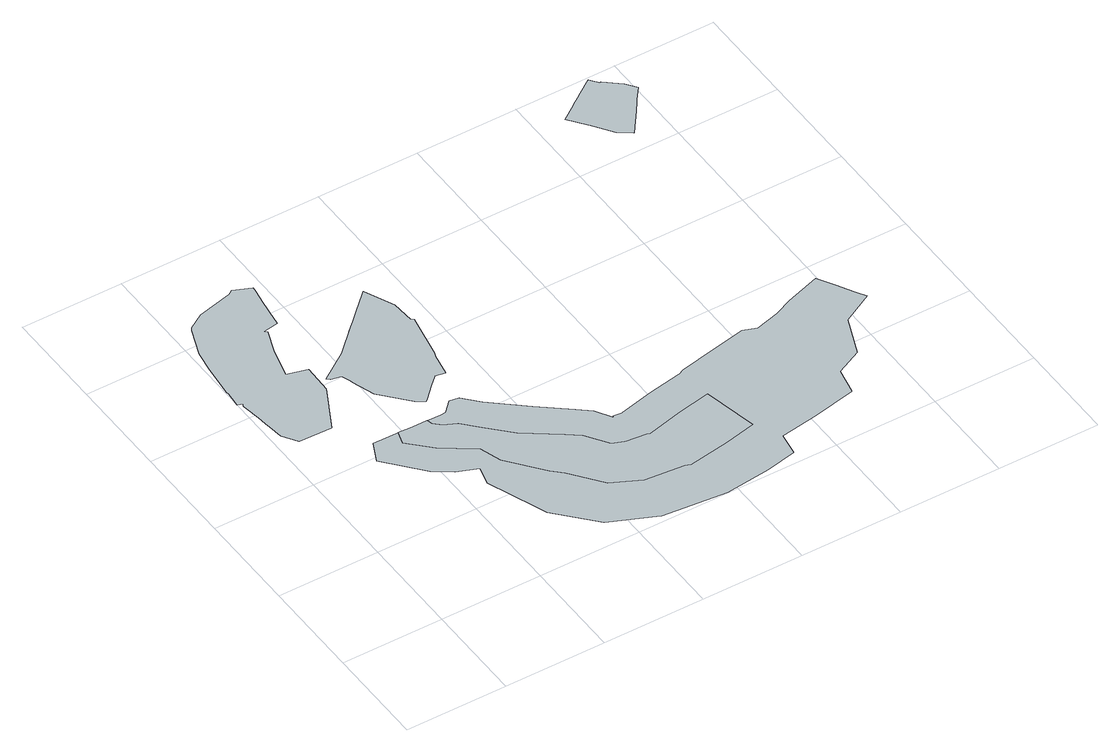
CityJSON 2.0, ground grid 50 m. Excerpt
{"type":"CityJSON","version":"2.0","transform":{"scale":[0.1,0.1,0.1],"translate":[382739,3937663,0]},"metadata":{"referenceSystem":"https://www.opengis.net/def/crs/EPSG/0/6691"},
"CityObjects":{
"object1":{"type":"GenericCityObject","attributes":{"name":"1","土砂災害警戒区域.区域区分":"1","土砂災害警戒区域.現象の種類":"1","土砂災害警戒区域.都道府県コード":"13","土砂災害警戒区域.区域番号":"111001-K058","土砂災害警戒区域.区域名":"-","土砂災害警戒区域.所在地":"大田区池上1","土砂災害警戒区域.告示日":"2018-05-31","土砂災害警戒区域.特別警戒未指定フラグ":"0"},"geometry":[{"type":"MultiSurface","lod":"0","boundaries":[[[0,1,2,3,4,5,6,7,8,9,10,11,12,13,14,15,16,17,18,19,20,21,22,23,24,25,26,27,28,29,30,31,32,33]]]}]},
"object2":{"type":"GenericCityObject","attributes":{"name":"1","土砂災害警戒区域.区域区分":"1","土砂災害警戒区域.現象の種類":"1","土砂災害警戒区域.都道府県コード":"13","土砂災害警戒区域.区域番号":"111001-K059","土砂災害警戒区域.区域名":"-","土砂災害警戒区域.所在地":"大田区池上1","土砂災害警戒区域.告示日":"2018-05-31","土砂災害警戒区域.特別警戒未指定フラグ":"0"},"geometry":[{"type":"MultiSurface","lod":"0","boundaries":[[[34,35,36,37,38,39,40,41,42,43,44,45,46,47,48,49,50,51,52,53,54,55,56,57,58]]]}]},
"object3":{"type":"GenericCityObject","attributes":{"name":"1","土砂災害警戒区域.区域区分":"2","土砂災害警戒区域.現象の種類":"1","土砂災害警戒区域.都道府県コード":"13","土砂災害警戒区域.区域番号":"111001-K059","土砂災害警戒区域.区域名":"-","土砂災害警戒区域.所在地":"大田区池上1","土砂災害警戒区域.告示日":"2018-05-31","土砂災害警戒区域.特別警戒未指定フラグ":"0"},"geometry":[{"type":"MultiSurface","lod":"0","boundaries":[[[59,60,61,41,42,62,63,64,65,66,67,68,69,70]]]}]},
"object4":{"type":"GenericCityObject","attributes":{"name":"1","土砂災害警戒区域.区域区分":"2","土砂災害警戒区域.現象の種類":"1","土砂災害警戒区域.都道府県コード":"13","土砂災害警戒区域.区域番号":"111001-K061","土砂災害警戒区域.区域名":"-","土砂災害警戒区域.所在地":"大田区池上1","土砂災害警戒区域.告示日":"2018-05-31","土砂災害警戒区域.特別警戒未指定フラグ":"0"},"geometry":[{"type":"MultiSurface","lod":"0","boundaries":[[[71,72,73,74,75,76,77,78,79,80,81,82,83,84,85,86,87,88,89,90,91,92,93,94,95,96,97,98,99,100,101,102,103,104]]]}]},
"object5":{"type":"GenericCityObject","attributes":{"name":"1","土砂災害警戒区域.区域区分":"1","土砂災害警戒区域.現象の種類":"1","土砂災害警戒区域.都道府県コード":"13","土砂災害警戒区域.区域番号":"111001-K061","土砂災害警戒区域.区域名":"-","土砂災害警戒区域.所在地":"大田区池上1","土砂災害警戒区域.告示日":"2018-05-31","土砂災害警戒区域.特別警戒未指定フラグ":"0"},"geometry":[{"type":"MultiSurface","lod":"0","boundaries":[[[105,106,107,82,83,108,109,110,111,112,113,114,115,116,117,118,119,120,121,122,123,124,125,126,127,128,129,130,131,132,133,134,135,136,137,138,139,140,141,142,143,144,145,146,147,148,149,150,151,152,153,154,155]]]}]},
"object6":{"type":"GenericCityObject","attributes":{"name":"1","土砂災害警戒区域.区域区分":"2","土砂災害警戒区域.現象の種類":"1","土砂災害警戒区域.都道府県コード":"13","土砂災害警戒区域.区域番号":"111001-K061","土砂災害警戒区域.区域名":"-","土砂災害警戒区域.所在地":"大田区池上1","土砂災害警戒区域.告示日":"2018-05-31","土砂災害警戒区域.特別警戒未指定フラグ":"0"},"geometry":[{"type":"MultiSurface","lod":"0","boundaries":[[[156,133,157,158,159,160,161,162,163,164,165]]]}]},
"object7":{"type":"GenericCityObject","attributes":{"name":"1","土砂災害警戒区域.区域区分":"1","土砂災害警戒区域.現象の種類":"1","土砂災害警戒区域.都道府県コード":"13","土砂災害警戒区域.区域番号":"111001-K060","土砂災害警戒区域.区域名":"-","土砂災害警戒区域.所在地":"大田区池上1","土砂災害警戒区域.告示日":"2018-05-31","土砂災害警戒区域.特別警戒未指定フラグ":"0"},"geometry":[{"type":"MultiSurface","lod":"0","boundaries":[[[166,167,168,169,170,171,172,173,174,175,176,177,178,179,180,181,182,183]]]}]}
},
"vertices":[
[377,1616,0],[279,1643,0],[279,1644,0],[314,1788,0],[359,1907,0],[349,1920,0],[422,1932,0],[433,2009,0],[437,2031,0],[443,2075,0],[454,2150,0],[458,2174,0],[372,2208,0],[350,2194,0],[179,2154,0],[103,2106,0],[93,2091,0],[39,1952,0],[23,1842,0],[7,1690,0],[7,1688,0],[9,1675,0],[2,1595,0],[27,1587,0],[20,1578,0],[21,1570,0],[33,1478,0],[39,1432,0],[42,1405,0],[51,1333,0],[98,1262,0],[99,1262,0],[260,1256,0],[373,1473,0],
[880,1409,0],[924,1634,0],[911,1643,0],[903,1755,0],[837,1900,0],[770,1836,0],[765,1831,0],[696,1765,0],[672,1742,0],[549,1624,0],[407,1527,0],[421,1513,0],[471,1505,0],[489,1460,0],[491,1447,0],[527,1336,0],[647,1204,0],[687,1177,0],[700,1189,0],[759,1247,0],[783,1270,0],[793,1279,0],[805,1291,0],[854,1283,0],[875,1395,0],
[758,1602,0],[769,1693,0],[731,1798,0],[646,1717,0],[602,1617,0],[588,1557,0],[630,1550,0],[618,1443,0],[667,1437,0],[687,1434,0],[734,1428,0],[779,1592,0],
[1262,506,0],[1261,506,0],[1204,529,0],[1130,638,0],[1069,683,0],[903,803,0],[796,912,0],[726,988,0],[665,1015,0],[633,1050,0],[627,1075,0],[558,1076,0],[520,1077,0],[482,1078,0],[462,1014,0],[565,909,0],[635,859,0],[720,802,0],[753,698,0],[891,526,0],[939,479,0],[1057,329,0],[1196,261,0],[1197,261,0],[1392,244,0],[1417,232,0],[1619,268,0],[1772,300,0],[1759,364,0],[1753,392,0],[1716,564,0],[1557,534,0],[1378,491,0],[1365,496,0],
[771,1127,0],[719,1073,0],[695,1073,0],[356,1081,0],[309,981,0],[463,802,0],[550,739,0],[651,700,0],[627,610,0],[718,374,0],[740,314,0],[911,131,0],[1134,32,0],[1135,31,0],[1418,4,0],[1452,2,0],[1675,27,0],[1823,59,0],[1824,59,0],[1840,171,0],[2030,202,0],[2238,246,0],[2240,247,0],[2264,376,0],[2390,436,0],[2466,628,0],[2618,709,0],[2591,755,0],[2568,795,0],[2545,835,0],[2513,889,0],[2494,921,0],[2327,866,0],[2238,827,0],[2121,793,0],[2056,818,0],[1884,783,0],[1711,747,0],[1681,734,0],[1680,734,0],[1517,704,0],[1351,665,0],[1347,663,0],[1306,669,0],[1305,669,0],[1301,660,0],[1252,740,0],[1192,791,0],[1048,904,0],[886,1045,0],[818,1120,0],
[2589,760,0],[2399,742,0],[2294,682,0],[2171,646,0],[2105,665,0],[2144,544,0],[2173,455,0],[2218,510,0],[2342,558,0],[2428,693,0],
[2271,2425,0],[2262,2418,0],[2225,2393,0],[2217,2386,0],[2144,2335,0],[2207,2252,0],[2208,2252,0],[2280,2147,0],[2344,2104,0],[2386,2161,0],[2403,2184,0],[2453,2253,0],[2465,2270,0],[2512,2334,0],[2474,2382,0],[2398,2448,0],[2394,2444,0],[2361,2488,0]
]}
